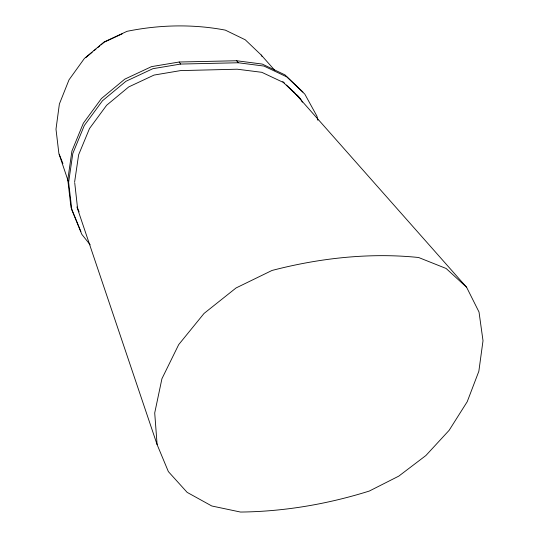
<?xml version="1.0" encoding="UTF-8"?>
<svg xmlns="http://www.w3.org/2000/svg" width="539" height="539" viewBox="0 0 539 539"><rect width="100%" height="100%" fill="white"/><g stroke="black" fill="none" stroke-linecap="round" stroke-linejoin="round"><path stroke-width="0.81" d="M74.625 181.973L78.627 154.801L89.508 128.525L106.628 105.26L128.72 86.934L154.033 75.076L180.511 70.602L237.281 69.214L261.819 72.314L283.359 82.447L300.405 98.603L302.392 102.188M85.822 57.565L92.135 52.283M94.029 50.7L95.922 49.116M97.815 47.533L99.708 45.95M100.968 44.892L103.495 42.776M104.121 42.251L122.178 33.863M302.952 92.054L284.983 74.881L262.237 64.067L236.661 60.752L179.197 62.012L151.56 66.62L124.772 79.152L101.413 98.556L83.35 123.209L71.916 151.035L67.786 179.783L70.966 207.272L80.897 231.615M317.869 120.264L316.952 116.195L304.818 94.123L286.802 76.909L263.975 66.068L238.299 62.76L180.592 64.06L152.84 68.702L125.924 81.295L102.45 100.786L84.3 125.54L72.805 153.467L68.635 182.31L71.822 209.887L81.787 234.29L90.181 244.814M466.599 287.247L446.11 268.469L418.635 257.514A354.251 230.86 -27.1 0 0 272 270.463L236.048 287.961L204.045 313.442L178.692 344.623L161.922 378.749L154.713 412.955L157.112 444.608L168.357 471.591L187.134 492.363L211.787 505.986L240.502 512.05A447.047 362.376 -41.6 0 0 369.33 491.042L398.799 476.119L425.898 455.522L449.155 430.297L467.219 401.71L478.848 371.27L483.011 340.722L479.016 312.02L466.599 287.247L294.031 92.129M282.773 81.557L284.592 83.282M286.418 85.007L294.307 92.492M296.733 94.797L298.559 96.521L299.745 98.664M274.553 70.097L261.193 54.991L245.232 39.778L225.315 30.123A236.486 196.445 -25 0 0 127.036 31.323L104.175 41.934L84.313 58.562L69.012 79.833L59.378 104.014L55.989 129.192L58.879 153.474L68.298 181.394M236.661 60.752L238.299 62.76M179.197 62.012L180.592 64.06M261.193 54.991L262.008 56.433M79.092 211.84L77.535 207.993L74.719 182.782M59.189 154.248L62.922 163.553M76.909 206.915L157.112 444.608"/></g></svg>
